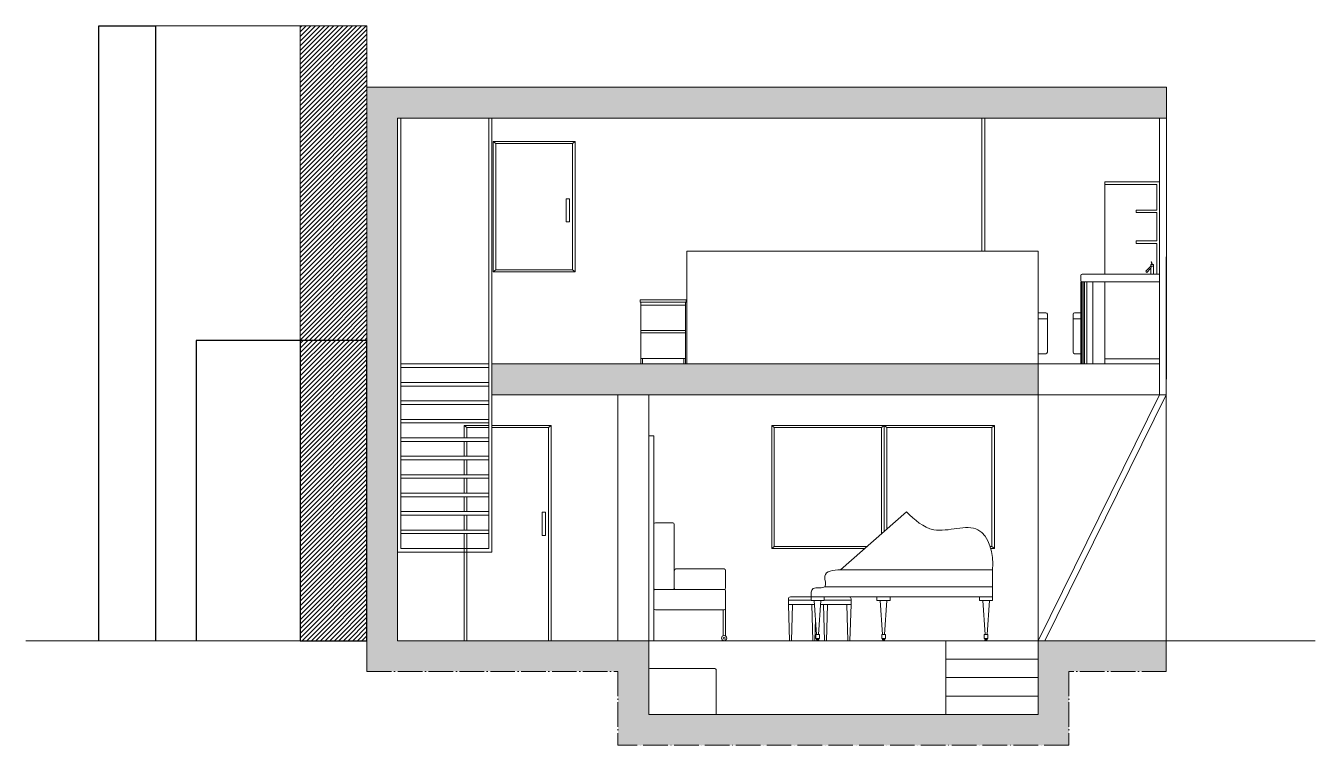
# Model space of a CAD drawing. Header units: millimetres. Extents: x 19901 to 42199, y 14545 to 21214.
# Drawn here: x 31605 to 32863, y 17060 to 17762 of the extents above; entities that cross this region are included whole.
import ezdxf

# ---------------------------------------------------------------- set-up
doc = ezdxf.new("R2010")
doc.units = ezdxf.units.MM
doc.linetypes.add('ACAD_ISO04W100', pattern=[30, 24, -3, 0, -3])
doc.layers.get('0').update_dxf_attribs({"lineweight": 18})
for name, color, linetype, lineweight in [('A-FURN', 9, 'Continuous', 13), ('MURO', 1, 'Continuous', 25), ('vetro', 140, 'Continuous', 15), ('Wall', 7, 'Continuous', 20)]:
    doc.layers.add(name, color=color, linetype=linetype, lineweight=lineweight)

msp = doc.modelspace()

# ---------------------------------------------------------------- hatches: boundary and pattern name
at = {"true_color": 0x636466}
h = msp.add_hatch(color=251, dxfattribs=at)
h.dxf.hatch_style = 1
h.paths.add_polyline_path([(32718.1, 17701.9), (31938.1, 17701.9), (31938.1, 17436.9), (31938.1, 17131.9), (32183, 17131.9), (32183, 17059.9), (32623, 17059.9), (32623, 17131.9), (32718, 17131.9), (32718, 17161.9), (32593, 17161.9), (32593, 17089.9), (32213, 17089.9), (32213, 17132.9), (32213, 17161.9), (31968, 17161.9), (31968, 17671.9), (32718.1, 17671.9)])
h.paths.add_polyline_path([(32593, 17431.9), (32060, 17431.9), (32060, 17401.9), (32593, 17401.9)], flags=17)
at = {"layer": 'A-FURN'}
h = msp.add_hatch(dxfattribs=at)
h.set_pattern_fill('ANSI31', color=256)
h.set_pattern_definition([(45, (30834.819, 10211.5973), (-2.245064, 2.245064), [])])
h.paths.add_polyline_path([(31872.9, 17761.9), (31872.9, 17454.9), (31938.1, 17454.9), (31938.1, 17761.9)])
h = msp.add_hatch(dxfattribs=at)
h.set_pattern_fill('ANSI31', color=256)
h.set_pattern_definition([(45, (31242.211, 10229.5973), (-2.245064, 2.245064), [])])
h.paths.add_polyline_path([(31872.9, 17454.9), (31872.9, 17161.9), (31938.1, 17161.9), (31938.1, 17454.9)])

# ---------------------------------------------------------------- linework, layer by layer
at = {"color": 1}
for p, q in [((31968, 17248.4), (31968, 17671.9)), ((31971, 17251.9), (31971, 17671.9)), ((32057, 17251.9), (32057, 17671.9)), ((32060, 17248.4), (32060, 17671.9)), ((32057, 17431.9), (31971, 17431.9)), ((32057, 17428.4), (31971, 17428.4)), ((32057, 17413.9), (31971, 17413.9)), ((32057, 17410.4), (31971, 17410.4)), ((32057, 17395.9), (31971, 17395.9)), ((32057, 17392.4), (31971, 17392.4)), ((32057, 17377.9), (31971, 17377.9)), ((32057, 17374.4), (31971, 17374.4)), ((32057, 17359.9), (31971, 17359.9)), ((32057, 17356.4), (31971, 17356.4)), ((32057, 17341.9), (31971, 17341.9)), ((32057, 17338.4), (31971, 17338.4)), ((32057, 17323.9), (31971, 17323.9)), ((32057, 17320.4), (31971, 17320.4)), ((32057, 17305.9), (31971, 17305.9)), ((32057, 17302.4), (31971, 17302.4)), ((32057, 17287.9), (31971, 17287.9)), ((32057, 17284.4), (31971, 17284.4)), ((32057, 17269.9), (31971, 17269.9)), ((32057, 17266.4), (31971, 17266.4)), ((32057, 17251.9), (31971, 17251.9)), ((32060, 17248.4), (31968, 17248.4)), ((32503, 17089.9), (32503, 17161.9)), ((32503, 17161.9), (32593, 17161.9)), ((32503, 17143.9), (32593, 17143.9)), ((32503, 17125.9), (32593, 17125.9)), ((32503, 17107.9), (32593, 17107.9))]:
    msp.add_line(p, q, dxfattribs=at)
at = {"layer": 'A-FURN'}
for p, q in [((32657.9, 17519.6), (32657.9, 17609.6)), ((32711.4, 17609.6), (32657.9, 17609.6)), ((32708.7, 17607.1), (32657.9, 17607.1)), ((32708.7, 17582.1), (32708.7, 17607.1)), ((32711.4, 17431.9), (32711.4, 17609.6)), ((32708.7, 17582.1), (32688.7, 17582.1)), ((32688.7, 17582.1), (32688.7, 17579.6)), ((32708.7, 17579.6), (32688.7, 17579.6)), ((32708.7, 17552.1), (32708.7, 17579.6)), ((32708.7, 17552.1), (32688.7, 17552.1)), ((32688.7, 17552.1), (32688.7, 17549.6)), ((32708.7, 17549.6), (32688.7, 17549.6)), ((32708.7, 17519.6), (32708.7, 17549.6)), ((32702.8, 17527.3), (32697.9, 17522.5)), ((32705.7, 17528.9), (32702.8, 17528.9)), ((32702.8, 17527.4), (32702.8, 17528.9)), ((32705.7, 17527.4), (32702.8, 17527.4)), ((32703.4, 17531.5), (32703.7, 17531.6)), ((32704, 17528.9), (32703.4, 17531.5)), ((32703.7, 17531.6), (32704.4, 17528.9)), ((32704.4, 17528.9), (32704.1, 17528.9)), ((32705.7, 17519.6), (32705.7, 17528.9)), ((32634.5, 17513.5), (32634.5, 17518.1)), ((32711.4, 17519.6), (32636, 17519.6)), ((32697.9, 17522.3), (32698.9, 17521.3)), ((32702.7, 17525), (32699, 17521.3)), ((32702.8, 17519.6), (32702.8, 17525)), ((32636, 17512), (32634.5, 17512)), ((32634.5, 17431.9), (32634.5, 17512)), ((32634.8, 17431.9), (32634.8, 17512)), ((32635, 17431.9), (32635, 17512)), ((32635.2, 17431.9), (32635.2, 17512)), ((32635.6, 17431.9), (32635.6, 17512)), ((32711.4, 17512), (32636, 17512)), ((32636.9, 17431.9), (32636.9, 17512)), ((32638.1, 17431.9), (32638.1, 17512)), ((32640.6, 17431.9), (32640.6, 17512)), ((32646.2, 17431.9), (32646.2, 17512)), ((32657.9, 17431.9), (32657.9, 17512)), ((32204.6, 17494.4), (32249.6, 17494.4)), ((32204.6, 17492.2), (32204.6, 17494.4)), ((32249.6, 17492.2), (32204.6, 17492.2)), ((32205.2, 17492.2), (32205.2, 17489.2)), ((32249, 17489.2), (32205.2, 17489.2)), ((32205.2, 17489.2), (32205.2, 17464.7)), ((32249, 17489.2), (32249, 17492.2)), ((32249, 17464.7), (32249, 17489.2)), ((32249.6, 17492.2), (32249.6, 17494.4)), ((32593, 17481.9), (32600.5, 17481.9)), ((32593, 17475.9), (32602, 17475.9)), ((32602, 17443.4), (32602, 17480.4)), ((32627, 17443.4), (32627, 17480.4)), ((32627, 17475.9), (32634.5, 17475.9)), ((32628.5, 17481.9), (32634.5, 17481.9)), ((32205.2, 17464.7), (32205.2, 17462.4)), ((32205.2, 17464.7), (32249, 17464.7)), ((32249, 17462.4), (32249, 17464.7)), ((32249, 17462.4), (32205.2, 17462.4)), ((32205.2, 17462.4), (32205.2, 17437.3)), ((32249, 17437.3), (32249, 17462.4)), ((32593, 17441.9), (32600.5, 17441.9)), ((32628.5, 17441.9), (32634.5, 17441.9)), ((32205.2, 17437.3), (32205.2, 17431.9)), ((32205.2, 17437.3), (32249, 17437.3)), ((32205.8, 17431.9), (32207.6, 17431.9)), ((32207, 17431.9), (32207, 17437.3)), ((32247.2, 17437.3), (32247.2, 17431.9)), ((32247.8, 17431.9), (32249.6, 17431.9)), ((32249, 17431.9), (32249, 17437.3)), ((32249.6, 17431.9), (32256.5, 17431.9)), ((32711.4, 17436.9), (32657.9, 17436.9)), ((32711.4, 17431.9), (32657.9, 17431.9)), ((32032.8, 17371.9), (32032.8, 17359.9)), ((32035.4, 17369.9), (32032.8, 17371.9)), ((32032.8, 17371.9), (32057, 17371.9)), ((32035.4, 17369.9), (32035.4, 17359.9)), ((32035.4, 17369.9), (32057, 17369.9)), ((32060, 17371.9), (32117.8, 17371.9)), ((32060, 17369.9), (32115.2, 17369.9)), ((32115.2, 17369.9), (32117.8, 17371.9)), ((32115.2, 17369.9), (32115.2, 17161.9)), ((32117.8, 17371.9), (32117.8, 17161.9)), ((32032.8, 17356.4), (32032.8, 17341.9)), ((32035.4, 17356.4), (32035.4, 17341.9)), ((32218, 17361.9), (32213, 17361.9)), ((32213, 17361.9), (32213, 17161.9)), ((32218, 17161.9), (32218, 17361.9)), ((32032.8, 17338.4), (32032.8, 17323.9)), ((32035.4, 17338.4), (32035.4, 17323.9)), ((32032.8, 17320.4), (32032.8, 17305.9)), ((32035.4, 17320.4), (32035.4, 17305.9)), ((32032.8, 17302.4), (32032.8, 17287.9)), ((32035.4, 17302.4), (32035.4, 17287.9)), ((32112.2, 17287.2), (32109.2, 17287.2)), ((32109.2, 17287.2), (32109.2, 17264.6)), ((32112.2, 17264.6), (32112.2, 17287.2)), ((32400.2, 17231.2), (32464.4, 17287.7)), ((32032.8, 17284.4), (32032.8, 17269.9)), ((32035.4, 17284.4), (32035.4, 17269.9)), ((32218, 17275.4), (32218, 17213.4)), ((32236.5, 17276.9), (32219.5, 17276.9)), ((32238, 17213.4), (32238, 17275.4)), ((32032.8, 17266.4), (32032.8, 17161.9)), ((32035.4, 17266.4), (32035.4, 17161.9)), ((32109.2, 17264.6), (32112.2, 17264.6)), ((32238, 17213.4), (32238, 17230.4)), ((32239.5, 17231.9), (32286.5, 17231.9)), ((32288, 17230.4), (32288, 17213.4)), ((32548.6, 17231.2), (32400.2, 17231.2)), ((32548.6, 17214.6), (32548.6, 17231.2)), ((32219.5, 17211.9), (32236.5, 17211.9)), ((32236.5, 17211.9), (32286.5, 17211.9)), ((32286.5, 17211.9), (32239.5, 17211.9)), ((32384.9, 17214.6), (32548.6, 17214.6)), ((32548.6, 17204.6), (32548.6, 17214.6)), ((32218, 17210.4), (32218, 17193.4)), ((32288, 17193.4), (32288, 17210.4)), ((32349.3, 17202.6), (32349.3, 17197.1)), ((32371.4, 17201.6), (32349.3, 17201.6)), ((32408.4, 17204.6), (32351.3, 17204.6)), ((32371.4, 17204.6), (32371.4, 17201.1)), ((32548.6, 17204.6), (32371.4, 17204.6)), ((32371.4, 17201.1), (32384.2, 17201.1)), ((32374.6, 17201.1), (32376.8, 17168)), ((32381, 17201.1), (32378.8, 17168)), ((32384.2, 17201.1), (32384.2, 17204.6)), ((32410.4, 17201.6), (32384.2, 17201.6)), ((32410.4, 17202.6), (32410.4, 17197.1)), ((32435.7, 17204.6), (32435.7, 17201.1)), ((32435.7, 17201.1), (32448.6, 17201.1)), ((32439, 17201.1), (32441.2, 17168)), ((32445.4, 17201.1), (32443.1, 17168)), ((32448.6, 17201.1), (32448.6, 17204.6)), ((32535.7, 17204.6), (32535.7, 17201.1)), ((32535.7, 17201.1), (32548.6, 17201.1)), ((32539, 17201.1), (32541.2, 17168)), ((32545.4, 17201.1), (32543.1, 17168)), ((32548.6, 17201.1), (32548.6, 17204.6)), ((32286.5, 17191.9), (32219.5, 17191.9)), ((32285.5, 17166.6), (32285.5, 17191.9)), ((32288, 17166.5), (32288, 17193.4)), ((32349.3, 17197.1), (32350.3, 17161.9)), ((32374.9, 17197.1), (32349.3, 17197.1)), ((32353.3, 17197.1), (32352.3, 17161.9)), ((32372.2, 17197.1), (32373.2, 17161.9)), ((32410.4, 17197.1), (32380.7, 17197.1)), ((32383.5, 17197.1), (32384.5, 17161.9)), ((32387.5, 17197.1), (32386.5, 17161.9)), ((32406.4, 17197.1), (32407.4, 17161.9)), ((32410.4, 17197.1), (32409.4, 17161.9)), ((32375.8, 17183.4), (32375.2, 17161.9)), ((32213, 17161.9), (32218, 17161.9)), ((32379.6, 17168), (32376, 17168)), ((32376, 17168), (32376, 17164.2)), ((32376, 17164.2), (32379.6, 17164.2)), ((32377.5, 17162.2), (32377.5, 17164.2)), ((32377.5, 17162.2), (32378.1, 17162.2)), ((32378.1, 17162.2), (32378.1, 17164.2)), ((32379.6, 17164.2), (32379.6, 17168)), ((32443.9, 17168), (32440.4, 17168)), ((32440.4, 17168), (32440.4, 17164.2)), ((32440.4, 17164.2), (32443.9, 17164.2)), ((32441.8, 17162.2), (32441.8, 17164.2)), ((32441.8, 17162.2), (32442.5, 17162.2)), ((32442.5, 17162.2), (32442.5, 17164.2)), ((32443.9, 17164.2), (32443.9, 17168)), ((32543.9, 17168), (32540.4, 17168)), ((32540.4, 17168), (32540.4, 17164.2)), ((32540.4, 17164.2), (32543.9, 17164.2)), ((32541.8, 17162.2), (32541.8, 17164.2)), ((32541.8, 17162.2), (32542.5, 17162.2)), ((32542.5, 17162.2), (32542.5, 17164.2)), ((32543.9, 17164.2), (32543.9, 17168)), ((32213, 17089.9), (32213, 17132.9)), ((32213, 17132.9), (32213, 17089.9)), ((32215, 17134.9), (32276.9, 17134.9)), ((32278.9, 17132.9), (32278.9, 17089.9))]:
    msp.add_line(p, q, dxfattribs=at)
for centre, radius in [((32286.6, 17164.4), 2.5), ((32286.6, 17164.4), 1), ((32377.8, 17163), 0.213), ((32442.2, 17163), 0.213), ((32542.2, 17163), 0.213)]:
    msp.add_circle(centre, radius, dxfattribs=at)
for centre, radius, start, end in [((32702.7, 17527.4), 0.156, 315, 0), ((32636, 17518.1), 1.5, 90, 180), ((32636, 17513.5), 1.5, 180, 270), ((32698, 17522.4), 0.078, 135, 225), ((32699, 17521.4), 0.078, 225, 315), ((32702.8, 17525), 0.078, 0, 135), ((32600.5, 17480.4), 1.5, 0, 90), ((32628.5, 17480.4), 1.5, 90, 180), ((32600.5, 17443.4), 1.5, 270, 0), ((32628.5, 17443.4), 1.5, 180, 270), ((32219.5, 17275.4), 1.5, 90, 180), ((32236.5, 17275.4), 1.5, 0, 90), ((32239.5, 17230.4), 1.5, 90, 180), ((32286.5, 17230.4), 1.5, 0, 90), ((32219.5, 17213.4), 1.5, 180, 270), ((32219.5, 17210.4), 1.5, 90, 180), ((32236.5, 17213.4), 1.5, 270, 0), ((32239.5, 17213.4), 1.5, 180, 270), ((32286.5, 17213.4), 1.5, 270, 0), ((32286.5, 17210.4), 1.5, 0, 90), ((32351.3, 17202.6), 2, 90, 180), ((32408.4, 17202.6), 2, 0, 90), ((32219.5, 17193.4), 1.5, 180, 270), ((32286.5, 17193.4), 1.5, 270, 0), ((32377.8, 17163), 1.09, 108.225, 71.775), ((32442.2, 17163), 1.09, 108.225, 71.775), ((32542.2, 17163), 1.09, 108.225, 71.775), ((32215, 17132.9), 2, 90, 180), ((32276.9, 17132.9), 2, 0, 90)]:
    msp.add_arc(centre, radius, start, end, dxfattribs=at)
at = {"layer": 'A-FURN', "extrusion": (0, 0, -1)}
msp.add_ellipse((32700.7, 17526.3), major_axis=(-0.15, 2.57), ratio=0.937727, start_param=1.181556, end_param=2.120222, dxfattribs=at)
at = {"layer": 'A-FURN'}
msp.add_open_spline([(32464.4, 17287.7), (32472.7, 17279.9), (32491.9, 17261.6), (32540.3, 17283.8), (32549.7, 17246.4), (32548.6, 17231.2)], degree=3, knots=[0, 0, 0, 0, 31.996911, 75.03595, 116.580169, 116.580169, 116.580169, 116.580169], dxfattribs=at)
msp.add_spline([(32371.4, 17204.6), (32373.4, 17212.7), (32384.9, 17214.6), (32384.9, 17224.8), (32400.2, 17231.2)], degree=3, dxfattribs=at)
at = {"layer": 'MURO'}
for p, q in [((31676.6, 17161.9), (31676.6, 17761.9)), ((31676.6, 17761.9), (31731.7, 17761.9)), ((31731.7, 17761.9), (31731.7, 17161.9)), ((31872.9, 17454.9), (31771.5, 17454.9)), ((31771.5, 17454.9), (31771.5, 17161.9)), ((31938.1, 17454.9), (31872.9, 17454.9)), ((31872.9, 17454.9), (31872.9, 17161.9)), ((31938.1, 17161.9), (31938.1, 17454.9)), ((31872.9, 17161.9), (31938.1, 17161.9))]:
    msp.add_line(p, q, dxfattribs=at)
at = {"layer": 'vetro'}
for p, q in [((31731.7, 17761.9), (31872.9, 17761.9)), ((31731.7, 17761.9), (31731.7, 17161.9)), ((31872.9, 17761.9), (31938.1, 17761.9)), ((31872.9, 17761.9), (31872.9, 17454.9)), ((31938.1, 17761.9), (31938.1, 17454.9)), ((31872.9, 17454.9), (31872.9, 17729.9)), ((31938.1, 17729.9), (31938.1, 17454.9)), ((32538, 17541.9), (32538, 17671.9)), ((32541, 17541.9), (32541, 17671.9)), ((32711.4, 17401.9), (32711.4, 17671.9)), ((32711.4, 17671.9), (32718.1, 17671.9)), ((32718.1, 17671.9), (32718, 17401.9)), ((32061.2, 17648.9), (32061.2, 17521.9)), ((32141.2, 17648.9), (32061.2, 17648.9)), ((32063.8, 17646.9), (32061.2, 17648.9)), ((32138.6, 17646.9), (32063.8, 17646.9)), ((32063.8, 17646.9), (32063.8, 17523.9)), ((32138.6, 17646.9), (32141.2, 17648.9)), ((32138.6, 17523.9), (32138.6, 17646.9)), ((32141.2, 17521.9), (32141.2, 17648.9)), ((32135.6, 17593.1), (32132.5, 17593.1)), ((32132.5, 17593.1), (32132.5, 17570.6)), ((32135.6, 17570.6), (32135.6, 17593.1)), ((32132.5, 17570.6), (32135.6, 17570.6)), ((32061.2, 17521.9), (32063.8, 17523.9)), ((32061.2, 17521.9), (32141.2, 17521.9)), ((32063.8, 17523.9), (32138.6, 17523.9)), ((32141.2, 17521.9), (32138.6, 17523.9)), ((31771.6, 17161.9), (31771.5, 17454.9)), ((31771.5, 17454.9), (31872.9, 17454.9)), ((31938.1, 17454.9), (31872.9, 17454.9)), ((32593, 17161.9), (32711.4, 17401.9)), ((32599.5, 17161.9), (32718, 17401.9)), ((32711.4, 17401.9), (32718, 17401.9)), ((32333, 17371.9), (32550.5, 17371.9)), ((32335.5, 17369.9), (32333, 17371.9)), ((32333, 17251.9), (32333, 17371.9)), ((32335.5, 17369.9), (32335.5, 17253.9)), ((32335.5, 17369.9), (32440.1, 17369.9)), ((32440.1, 17369.9), (32442.7, 17371.9)), ((32440.1, 17369.9), (32440.1, 17266.3)), ((32442.7, 17371.9), (32442.7, 17268.6)), ((32445.3, 17369.9), (32442.7, 17371.9)), ((32547.9, 17369.9), (32445.3, 17369.9)), ((32445.3, 17369.9), (32445.3, 17270.9)), ((32547.9, 17369.9), (32550.5, 17371.9)), ((32547.9, 17369.9), (32547.9, 17253.9)), ((32550.5, 17251.9), (32550.5, 17371.9)), ((32335.5, 17253.9), (32333, 17251.9)), ((32423.7, 17251.9), (32333, 17251.9)), ((32333, 17251.9), (32423.7, 17251.9)), ((32335.5, 17253.9), (32426, 17253.9)), ((32547.9, 17253.9), (32546, 17253.9)), ((32550.5, 17251.9), (32546.6, 17251.9)), ((32546.6, 17251.9), (32550.5, 17251.9)), ((32547.9, 17253.9), (32550.5, 17251.9)), ((31731.7, 17161.9), (31771.6, 17161.9))]:
    msp.add_line(p, q, dxfattribs=at)
at = {"layer": 'Wall'}
for p, q in [((31938.1, 17729.9), (31938.1, 17711.9)), ((31938.1, 17131.9), (31938.1, 17711.9)), ((32718.1, 17701.9), (31938.1, 17701.9)), ((31938.1, 17701.9), (31938.1, 17436.9)), ((32718.1, 17701.9), (32718, 17131.9)), ((32718.1, 17671.9), (31968, 17671.9)), ((31968, 17161.9), (31968, 17671.9)), ((32593, 17541.9), (32250.2, 17541.9)), ((32250.2, 17431.9), (32250.2, 17541.9)), ((32593, 17431.9), (32593, 17541.9)), ((32593, 17431.9), (32060, 17431.9)), ((32593, 17161.9), (32593, 17431.9)), ((32593, 17431.9), (32711.4, 17431.9)), ((32593, 17401.9), (32060, 17401.9)), ((32183, 17401.9), (32183, 17161.9)), ((32213, 17401.9), (32213, 17161.9)), ((32593, 17401.9), (32711.4, 17401.9)), ((31938.1, 17161.9), (31605.2, 17161.9)), ((31968, 17161.9), (32213, 17161.9)), ((32213, 17161.9), (32593, 17161.9)), ((32213, 17161.9), (32213, 17089.9)), ((32718, 17161.9), (32593, 17161.9)), ((32593, 17161.9), (32593, 17089.9)), ((32718, 17161.9), (32863.3, 17161.9)), ((32593, 17089.9), (32213, 17089.9))]:
    msp.add_line(p, q, dxfattribs=at)
at = {"layer": 'Wall', "linetype": 'ACAD_ISO04W100'}
for p, q in [((31938.1, 17131.9), (32183, 17131.9)), ((32183, 17131.9), (32183, 17059.9)), ((32718, 17131.9), (32623, 17131.9)), ((32623, 17131.9), (32623, 17059.9)), ((32623, 17059.9), (32183, 17059.9))]:
    msp.add_line(p, q, dxfattribs=at)
at = {"layer": 'Wall', "linetype": 'Continuous'}
msp.add_line((32307.9, 17089.9), (32307.9, 17089.9), dxfattribs=at)

doc.saveas('drawing.dxf')
